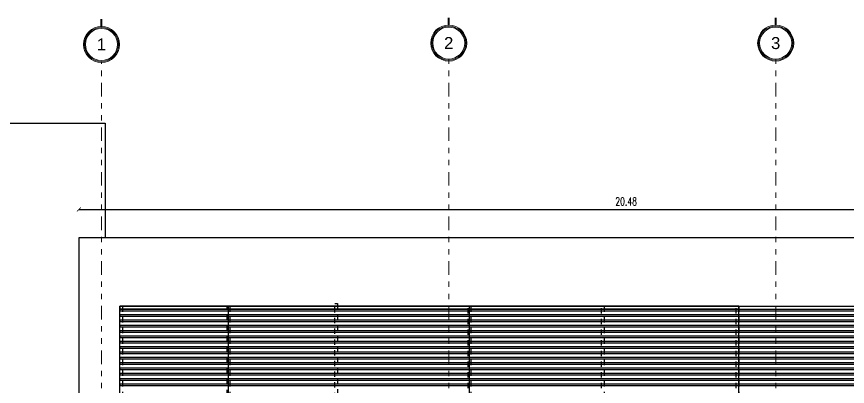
# Model space of a CAD drawing. Header units: millimetres. Extents: x 2056 to 4470, y 1400 to 3101.
# Drawn here: x 2081.34 to 2096.89, y 1448.76 to 1455.68 of the extents above; entities that cross this region are included whole.
import ezdxf
from ezdxf.enums import TextEntityAlignment as Align

# ---------------------------------------------------------------- set-up
doc = ezdxf.new("R2010")
doc.units = ezdxf.units.MM
doc.linetypes.add('DIVIDE', pattern=[31.75, 12.7, -6.35, 0, -6.35, 0, -6.35])
doc.linetypes.add('DOT', pattern=[0.25, 0, -0.25])
for name, color, linetype in [('A-253', 253, 'Continuous'), ('A-ANNO-DIMS-GRID', 195, 'Continuous'), ('A-ANNO-GLAZ', 124, 'Continuous'), ('A-GLAZ', 5, 'Continuous'), ('A-GRID-COLS', 75, 'DIVIDE'), ('A-PLAN-2', 4, 'Continuous'), ('A-PLAN-3', 3, 'Continuous'), ('A-PLAN-6', 9, 'Continuous')]:
    doc.layers.add(name, color=color, linetype=linetype)
doc.styles.add('COTAS', font='romans.shx', dxfattribs={"width": 0.7})
doc.styles.add('ROMAN', font='arial.ttf')
doc.dimstyles.new('DIM75', dxfattribs={"dimtxt": 0.15, "dimasz": 0.075, "dimexe": 0, "dimexo": 0, "dimgap": 0.075, "dimtad": 1, "dimzin": 1, "dimdsep": 46, "dimtxsty": 'COTAS', "dimblk": 'ARCHTICK', "dimcen": 0, "dimse1": 1, "dimse2": 1, "dimclrd": 8, "dimclre": 8, "dimclrt": 54, "dimaunit": 1, "dimazin": 0, "dimtfac": 1, "dimtix": 1, "dimtmove": 1, "dimatfit": 3, "dimldrblk": 'DOT', "dimfxl": 1, "dimtvp": 1.75, "dimtolj": 1, "dimtzin": 4, "dimarcsym": 0})

# ---------------------------------------------------------------- blocks, each defined once
blk = doc.blocks.new('persiana prpal')
at = {"layer": 'A-253'}
for points in [[(-18.719, -0.1), (-18.719, -0.125), (0, -0.125), (0, -0.1)], [(-18.719, -0.2), (-18.719, -0.225), (0, -0.225), (0, -0.2)], [(-18.719, -0.3), (-18.719, -0.325), (0, -0.325), (0, -0.3)], [(-18.719, -0.4), (-18.719, -0.425), (0, -0.425), (0, -0.4)], [(-18.719, -0.5), (-18.719, -0.525), (0, -0.525), (0, -0.5)], [(-18.719, -0.6), (-18.719, -0.625), (0, -0.625), (0, -0.6)], [(-18.719, -0.7), (-18.719, -0.725), (0, -0.725), (0, -0.7)], [(-18.719, -0.8), (-18.719, -0.825), (0, -0.825), (0, -0.8)], [(-18.719, -0.9), (-18.719, -0.925), (0, -0.925), (0, -0.9)], [(-18.719, -1), (-18.719, -1.025), (0, -1.025), (0, -1)], [(-18.719, -1.1), (-18.719, -1.125), (0, -1.125), (0, -1.1)], [(-18.719, -1.2), (-18.719, -1.225), (0, -1.225), (0, -1.2)], [(-18.719, -1.3), (-18.719, -1.325), (0, -1.325), (0, -1.3)], [(-18.719, -1.4), (-18.719, -1.425), (0, -1.425), (0, -1.4)], [(-18.719, -1.5), (-18.719, -1.525), (0, -1.525), (0, -1.5)]]:
    blk.add_lwpolyline(points, close=True, dxfattribs=at)
blk = doc.blocks.new('EJE NUMERO')
at = {"color": 0, "linetype": 'Continuous', "lineweight": 9, "const_width": 0.1}
blk.add_lwpolyline([(0, 1.7), (0, 2.068)], dxfattribs=at)
at = {"color": 0, "linetype": 'Continuous', "lineweight": 9}
for radius in [0.9, 0.85, 0.8]:
    blk.add_circle((0, 0.8), radius, dxfattribs=at)
at = {"lineweight": 9, "style": 'ROMAN'}
blk.add_attdef('1', (-0.199, 0.527), '', height=0.6, dxfattribs=at)
blk = doc.blocks.new('_ArchTick')
at = {"color": 0, "linetype": 'ByBlock', "const_width": 0.15}
blk.add_lwpolyline([(-0.5, -0.5), (0.5, 0.5)], dxfattribs=at)
blk = doc.blocks.new('*D1280')
at = {"color": 8, "lineweight": -2, "transparency": 16777216}
blk.add_line((2081.111, 1448.199), (2081.111, 1451.542), dxfattribs=at)
at = {"color": 8, "lineweight": -2, "transparency": 16777216, "xscale": 0.075, "yscale": 0.075, "zscale": 0.075}
for p, rotation in [((2081.111, 1451.542), 89.9999999999998), ((2081.111, 1448.199), 269.9999999999998)]:
    blk.add_blockref('_ArchTick', p, dxfattribs=dict(at, rotation=rotation))
at = {"color": 54, "transparency": 16777216, "insert": (2080.961, 1449.871), "char_height": 0.15, "attachment_point": 5, "rotation": 90, "style": 'COTAS'}
blk.add_mtext('\\A1;3.34', dxfattribs=at)
blk = doc.blocks.new('_Dot')
at = {"color": 0, "linetype": 'ByBlock', "lineweight": -2}
blk.add_line((-0.5, 0), (-1, 0), dxfattribs=at)
at = {"color": 0, "linetype": 'ByBlock', "const_width": 0.5}
blk.add_lwpolyline([(-0.25, 0, 1), (0.25, 0, 1)], format="xyb", close=True, dxfattribs=at)
blk = doc.blocks.new('*D1169')
at = {"color": 8, "lineweight": -2, "transparency": 16777216}
blk.add_line((2082.508, 1452.076), (2102.99, 1452.076), dxfattribs=at)
at = {"color": 8, "lineweight": -2, "transparency": 16777216, "xscale": 0.075, "yscale": 0.075, "zscale": 0.075}
for p, rotation in [((2082.508, 1452.076), 179.9999999999998), ((2102.99, 1452.076), 359.9999999999998)]:
    blk.add_blockref('_ArchTick', p, dxfattribs=dict(at, rotation=rotation))
at = {"color": 54, "transparency": 16777216, "insert": (2092.749, 1452.226), "char_height": 0.15, "attachment_point": 5, "style": 'COTAS'}
blk.add_mtext('\\A1;20.48', dxfattribs=at)

msp = doc.modelspace()

# ---------------------------------------------------------------- linework, layer by layer
at = {"layer": 'A-ANNO-GLAZ', "linetype": 'DOT', "ltscale": 0.1}
for points, elevation in [([(2083.271, 1450.262), (2083.321, 1450.262), (2083.321, 1448.199), (2083.271, 1448.199)], 0.458), ([(2085.284, 1450.262), (2085.334, 1450.262), (2085.334, 1448.199), (2085.284, 1448.199)], 0.458), ([(2087.345, 1442.544), (2087.295, 1442.544), (2087.295, 1450.312), (2087.345, 1450.312)], 0.229), ([(2089.845, 1447.327), (2089.795, 1447.327), (2089.795, 1450.262), (2089.845, 1450.262)], 0.229), ([(2092.34, 1447.327), (2092.29, 1447.327), (2092.29, 1450.262), (2092.34, 1450.262)], 0.229), ([(2094.86, 1447.327), (2094.81, 1447.327), (2094.81, 1450.262), (2094.86, 1450.262)], 0.229)]:
    msp.add_lwpolyline(points, close=True, dxfattribs=dict(at, elevation=elevation))
at = {"layer": 'A-GLAZ'}
for points in [[(2083.271, 1450.267), (2083.271, 1450.217), (2094.86, 1450.217), (2094.86, 1450.267), (2083.271, 1450.267)], [(2089.82, 1447.327), (2089.82, 1450.262)]]:
    msp.add_lwpolyline(points, dxfattribs=at)
at = {"layer": 'A-GLAZ', "elevation": 0.229}
msp.add_lwpolyline([(2085.309, 1448.199), (2085.309, 1450.262)], dxfattribs=at)
at = {"layer": 'A-GRID-COLS', "lineweight": 9, "ltscale": 0.02}
for points in [[(2089.428, 1438.327), (2089.428, 1454.888)], [(2095.548, 1438.327), (2095.548, 1454.888)], [(2082.928, 1438.327), (2082.928, 1454.826)]]:
    msp.add_lwpolyline(points, dxfattribs=at)
at = {"layer": 'A-PLAN-2'}
msp.add_lwpolyline([(2101.99, 1443.827), (2089.295, 1443.827), (2089.295, 1440.327), (2102.49, 1440.327), (2102.49, 1440.827), (2089.795, 1440.827), (2089.795, 1443.267), (2102.99, 1443.267), (2102.99, 1451.542), (2082.508, 1451.542), (2082.508, 1448.199), (2083.271, 1448.199), (2083.271, 1450.267), (2101.99, 1450.267), (2101.99, 1443.827)], dxfattribs=at)
at = {"layer": 'A-PLAN-3'}
msp.add_lwpolyline([(2097.726, 1447.327), (2094.86, 1447.327), (2094.86, 1450.267), (2097.726, 1450.267)], close=True, dxfattribs=at)
at = {"layer": 'A-PLAN-6', "elevation": 0.229}
msp.add_lwpolyline([(2079.439, 1453.69), (2082.998, 1453.69), (2082.998, 1451.542)], dxfattribs=at)

# ---------------------------------------------------------------- block references
msp.add_blockref('persiana prpal', (2101.99, 1450.302))
at = {"layer": 'A-ANNO-DIMS-GRID'}
ref = msp.add_blockref('EJE NUMERO', (2082.928, 1454.864), dxfattribs=dict(at, xscale=0.375, yscale=0.3749999850988388, zscale=0.375))
ref.add_attrib('1', '1', dxfattribs={"layer": '0', "lineweight": 9, "height": 0.225, "style": 'ROMAN'}).set_placement((2082.928, 1455.164), align=Align.MIDDLE_CENTER)
ref = msp.add_blockref('EJE NUMERO', (2089.428, 1454.89), dxfattribs=dict(at, xscale=0.375, yscale=0.3749999850988388, zscale=0.375))
ref.add_attrib('1', '2', dxfattribs={"layer": '0', "lineweight": 9, "height": 0.225, "style": 'ROMAN'}).set_placement((2089.428, 1455.19), align=Align.MIDDLE_CENTER)
ref = msp.add_blockref('EJE NUMERO', (2095.548, 1454.89), dxfattribs=dict(at, xscale=0.375, yscale=0.3749999850988388, zscale=0.375))
ref.add_attrib('1', '3', dxfattribs={"layer": '0', "lineweight": 9, "height": 0.225, "style": 'ROMAN'}).set_placement((2095.548, 1455.19), align=Align.MIDDLE_CENTER)

# ---------------------------------------------------------------- dimensions: what is measured, and where the dimension line sits
at = {"color": 2}
dim = msp.add_linear_dim(base=(2102.99, 1452.076), p1=(2082.508, 1452.076), p2=(2102.99, 1452.076), dimstyle='DIM75', dxfattribs=at)
dim.commit()
dim.dimension.update_dxf_attribs({"geometry": '*D1169', "text_midpoint": (2092.749, 1452.226)})
dim = msp.add_linear_dim(base=(2081.111, 1451.542), p1=(2081.34, 1448.199, 0.229), p2=(2082.508, 1451.542), angle=90, dimstyle='DIM75', dxfattribs=at)
dim.commit()
dim.dimension.update_dxf_attribs({"geometry": '*D1280', "text_midpoint": (2080.961, 1449.871)})

doc.saveas('drawing.dxf')
